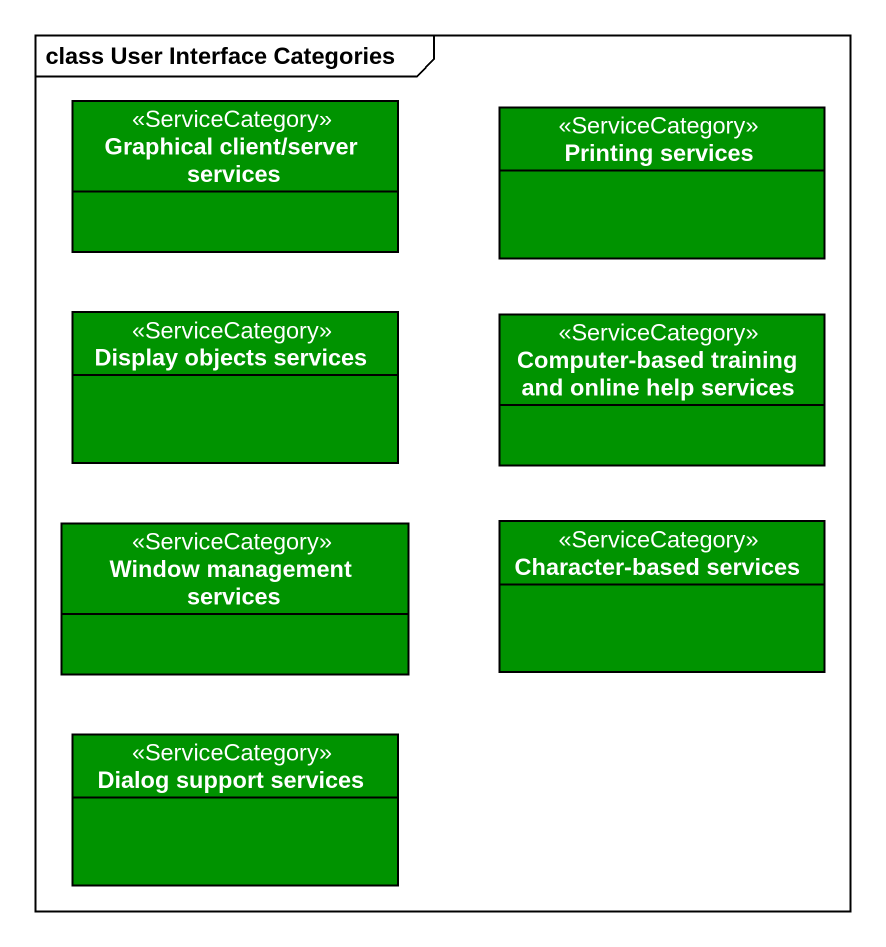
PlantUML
@startuml
mainframe class User Interface Categories
hide circle
hide empty members
class "Graphical client/server services" as Graphical_client_server <<ServiceCategory>> #009300
class "Printing services" as Printing_services <<ServiceCategory>> #009300
class "Display objects services" as Display_objects_services <<ServiceCategory>> #009300
class "Computer-based training and online help services" as Computer_based_training_and <<ServiceCategory>> #009300
class "Window management services" as Window_management_services <<ServiceCategory>> #009300
class "Character-based services" as Character_based_services <<ServiceCategory>> #009300
class "Dialog support services" as Dialog_support_services <<ServiceCategory>> #009300
@enduml
